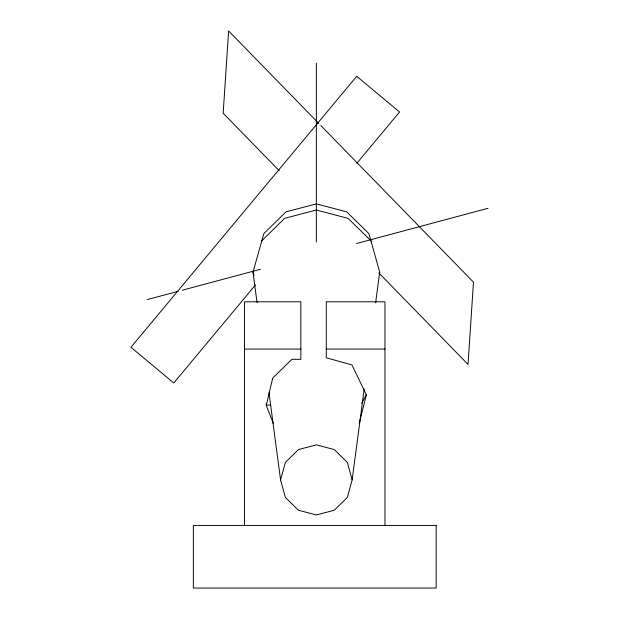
<?xml version="1.0" encoding="UTF-8"?>
<svg xmlns="http://www.w3.org/2000/svg" width="619" height="619" viewBox="0 0 619 619"><rect width="100%" height="100%" fill="white"/><g stroke="black" fill="none" stroke-linecap="round" stroke-linejoin="round"><path stroke-width="0.93" d="M269.017 392.748L280.577 479.911L285.374 497.428L298.466 510.249L316.363 514.946L334.252 510.249L347.352 497.428L352.141 479.911L364.212 388.918M375.648 302.714L379.71 272.058L368.862 233.564L346.671 211.837L316.363 203.883L286.048 211.837L263.856 233.564L253.009 272.058L257.071 302.714M359.229 423.497L366.34 394.868L351.925 364.924L326.283 357.782L326.283 301.778L384.972 301.778L384.972 525.43M280.577 479.911L285.374 462.385L298.466 449.564L316.363 444.868L334.252 449.564L347.352 462.385L352.141 479.911M379.215 273.884L379.71 272.058M361.651 403.124L366.34 394.868M255.446 284.988L173.792 382.983L130.942 347.282L356.714 76.299L399.572 112L356.884 163.23M261.497 241.039L284.686 218.337L316.363 210.027L348.04 218.337L371.222 241.039M147.368 299.565L178.171 291.317M182.365 290.187L260.375 269.288M356.49 243.538L488.058 208.278M270.704 404.78L266.263 405.43L266.263 403.495M244.536 349.07L300.849 349.07M326.283 349.07L384.972 349.07M318.793 123.46L228.62 30.95L223.165 113.231L279.154 170.666M320.804 125.533L473.481 282.156L468.034 364.436L378.99 273.087M273.25 423.28L266.263 405.43L272.7 378.062L291.905 359.314L300.849 359.314L300.849 301.778L244.536 301.778L244.536 525.43M253.009 272.058L254.007 275.71M316.363 63.177L316.363 241.897M436.163 525.43L193.345 525.43L193.345 588.05L436.163 588.05L436.163 525.43"/></g></svg>
